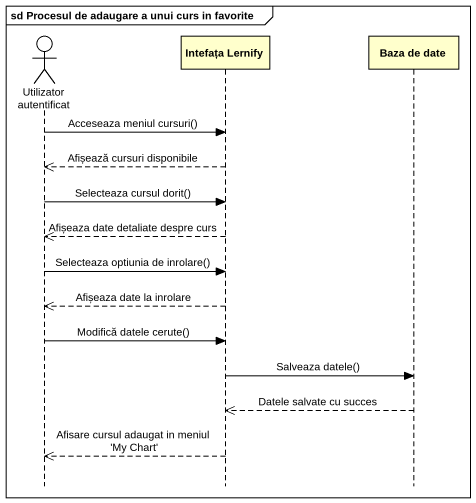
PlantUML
@startuml
mainframe sd Procesul de adaugare a unui curs in favorite
hide footbox
actor "Utilizator autentificat" as Utilizator_autentificat
participant "Intefața Lernify" as Intefața_Lernify
participant "Baza de date" as Baza_de_date

Utilizator_autentificat -> Intefața_Lernify : Acceseaza meniul cursuri()
Intefața_Lernify -->> Utilizator_autentificat : Afișează cursuri disponibile
Utilizator_autentificat -> Intefața_Lernify : Selecteaza cursul dorit()
Intefața_Lernify -->> Utilizator_autentificat : Afișeaza date detaliate despre curs
Utilizator_autentificat -> Intefața_Lernify : Selecteaza optiunia de inrolare()
Intefața_Lernify -->> Utilizator_autentificat : Afișeaza date la inrolare
Utilizator_autentificat -> Intefața_Lernify : Modifică datele cerute()
Intefața_Lernify -> Baza_de_date : Salveaza datele()
Baza_de_date -->> Intefața_Lernify : Datele salvate cu succes
Intefața_Lernify -->> Utilizator_autentificat : Afisare cursul adaugat in meniul 'My Chart'
@enduml
